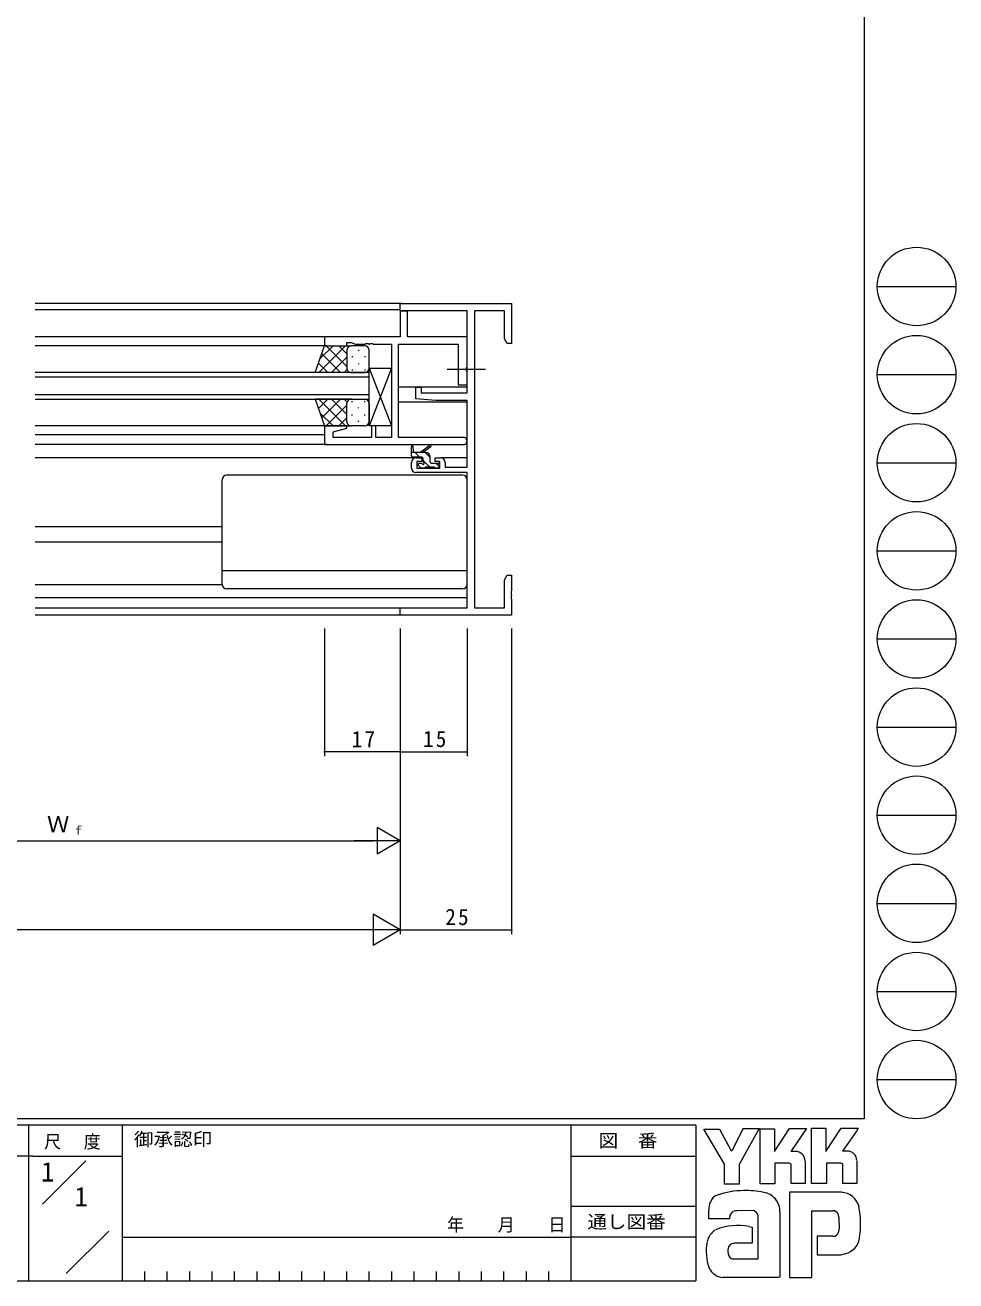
# Model space of a CAD drawing. Units: millimetres on the paper. Extents: x -420 to 373, y -297 to 267.
# Drawn here: x 163.9 to 372.9, y -297 to -14.9 of the extents above; entities that cross this region are included whole.
import ezdxf
from ezdxf.enums import TextEntityAlignment as Align

# ---------------------------------------------------------------- set-up
doc = ezdxf.new("R2010")
doc.units = ezdxf.units.MM
doc.linetypes.add('CHAIN2', pattern=[12, 9, -1, 1, -1])
for name, color, linetype, lineweight in [('0-1_YKK_ZWAK', 7, 'Continuous', 9), ('0-3_YKK_12', 2, 'Continuous', 9), ('0-4_YKK_D', 6, 'Continuous', 9), ('0-6_YKK_13', 4, 'Continuous', 9), ('0-7_YKK_11', 7, 'Continuous', 9)]:
    doc.layers.add(name, color=color, linetype=linetype, lineweight=lineweight)
doc.layers.add('0-2_USER1', color=3, linetype='Continuous')
doc.styles.add('ＭＳ ゴシック', font='')
doc.styles.get('ＭＳ ゴシック').set_extended_font_data('MS Gothic')

msp = doc.modelspace()

# ---------------------------------------------------------------- linework, layer by layer
at = {"layer": '0-1_YKK_ZWAK'}
for p, q in [((352.3, 264.4), (352.3, -260.6)), ((355.276, -73.616), (372.916, -73.616)), ((355.276, -93.412), (372.916, -93.412)), ((355.276, -113.208), (372.916, -113.208)), ((355.276, -133.004), (372.916, -133.004)), ((355.276, -152.8), (372.916, -152.8)), ((355.276, -172.596), (372.916, -172.596)), ((355.276, -192.392), (372.916, -192.392)), ((355.276, -212.188), (372.916, -212.188)), ((355.276, -231.984), (372.916, -231.984)), ((355.276, -251.78), (372.916, -251.78)), ((352.3, -260.6), (-417.7, -260.6)), ((314.5, -262), (-417.7, -262)), ((164.7, -262), (164.7, -297)), ((185.7, -262), (185.7, -297)), ((286.5, -262), (286.5, -297)), ((314.5, -262), (314.5, -297)), ((316.337, -262.906), (319.851, -262.906)), ((320.932, -270.799), (316.337, -262.906)), ((325.136, -262.798), (322.581, -267.771)), ((328.96, -275.231), (328.96, -262.825)), ((340.474, -262.717), (343.745, -262.717)), ((340.474, -275.123), (340.474, -262.717)), ((347.178, -262.717), (350.962, -262.717)), ((350.583, -263.365), (347.461, -267.825)), ((350.962, -262.717), (350.583, -263.365)), ((336.879, -267.906), (335.84, -267.906)), ((348.501, -267.825), (347.461, -267.825)), ((165.684, -268.999), (97.5, -268.999)), ((165.684, -268.999), (185.7, -268.999)), ((167.87, -279.736), (177.564, -270.043)), ((286.5, -269), (314.5, -269)), ((335.474, -270.582), (332.284, -270.582)), ((339.042, -270.069), (339.042, -275.15)), ((343.88, -270.555), (343.88, -275.123)), ((347.069, -270.555), (343.88, -270.555)), ((347.502, -270.717), (347.069, -270.555)), ((347.502, -275.096), (347.502, -270.717)), ((350.664, -270.069), (350.664, -275.096)), ((343.88, -275.123), (340.474, -275.123)), ((347.502, -275.046), (347.553, -275.096)), ((350.664, -275.096), (347.502, -275.096)), ((347.124, -277.096), (335.528, -277.096)), ((335.528, -277.096), (335.528, -296.206)), ((286.5, -280.199), (314.5, -280.199)), ((317.418, -283.07), (317.418, -281.141)), ((327.446, -281.205), (323.748, -281.275)), ((333.42, -281.583), (333.42, -296.179)), ((340.555, -281.259), (345.204, -281.259)), ((340.555, -296.206), (340.555, -281.259)), ((322.067, -283.07), (317.418, -283.07)), ((328.527, -292.071), (328.527, -282.34)), ((346.673, -282.756), (346.691, -285.391)), ((173.172, -295.345), (182.696, -285.821)), ((185.7, -287.2), (286.5, -287.2)), ((314.5, -287.199), (286.5, -287.199)), ((341.772, -286.989), (341.772, -291.125)), ((345.313, -286.989), (341.772, -286.989)), ((327.176, -288.53), (323.181, -288.535)), ((322.905, -292.071), (328.527, -292.071)), ((328.095, -292.071), (328.446, -292.071)), ((328.527, -292.07), (328.528, -292.071)), ((341.772, -291.125), (347.097, -291.125)), ((347.097, -291.125), (348.178, -290.882)), ((190.74, -294.9), (190.74, -297)), ((195.78, -294.9), (195.78, -297)), ((200.82, -294.9), (200.82, -297)), ((205.86, -294.9), (205.86, -297)), ((210.9, -294.9), (210.9, -297)), ((215.94, -294.9), (215.94, -297)), ((220.98, -294.9), (220.98, -297)), ((226.02, -294.9), (226.02, -297)), ((231.06, -294.9), (231.06, -297)), ((236.1, -294.9), (236.1, -297)), ((241.14, -294.9), (241.14, -297)), ((246.18, -294.9), (246.18, -297)), ((251.22, -294.9), (251.22, -297)), ((256.26, -294.9), (256.26, -297)), ((261.3, -294.9), (261.3, -297)), ((266.34, -294.9), (266.34, -297)), ((271.38, -294.9), (271.38, -297)), ((276.42, -294.9), (276.42, -297)), ((281.46, -294.9), (281.46, -297)), ((333.42, -296.179), (333.095, -296.233)), ((-417.7, -297), (314.5, -297)), ((322.067, -296.26), (320.58, -296.26)), ((333.095, -296.233), (322.067, -296.26))]:
    msp.add_line(p, q, dxfattribs=at)
for points in [[(319.851, -262.906), (322.364, -267.609), (322.581, -267.771)], [(325.136, -262.798), (328.762, -262.798), (324.229, -270.826)], [(328.96, -262.825), (332.176, -262.825), (332.176, -267.923), (335.555, -262.771)], [(335.555, -262.771), (339.38, -262.771), (335.84, -267.906)], [(343.745, -262.717), (343.745, -267.908), (347.178, -262.717)], [(324.229, -270.826), (324.229, -275.258), (320.932, -275.258), (320.932, -270.799)], [(332.284, -270.582), (332.284, -275.231), (328.96, -275.231)], [(339.042, -275.15), (335.906, -275.15), (335.906, -270.744), (335.474, -270.582)], [(326.473, -284.773), (327.176, -284.935), (327.176, -288.53)], [(335.528, -296.206), (339.772, -296.206), (340.555, -296.206)]]:
    msp.add_lwpolyline(points, dxfattribs=at)
for centre in [(364.096, -73.616), (364.096, -93.412), (364.096, -113.208), (364.096, -133.004), (364.096, -152.8), (364.096, -172.596), (364.096, -192.392), (364.096, -212.188), (364.096, -231.984), (364.096, -251.78)]:
    msp.add_circle(centre, 8.82, dxfattribs=at)
for centre, radius, start, end in [((336.879, -270.069), 2.163, 0.00165, 89.99603), ((348.501, -269.988), 2.163, 0.00165, 89.99603), ((320.106, -280.055), 2.444, 109.02126, 161.51263), ((325.222, -294.401), 17.68, 89.89165, 109.30847), ((325.741, -297.463), 20.748, 78.78009, 91.46938), ((329.03, -281.496), 4.449, 40.66422, 80.31693), ((328.809, -281.485), 4.612, 358.78058, 38.76563), ((346.972, -281.44), 4.341, 14.44571, 87.08746), ((322.459, -281.166), 5.037, 158.41083, 179.71774), ((324.175, -283.007), 2.109, 138.46381, 181.71359), ((323.615, -282.971), 1.701, 85.50551, 126.78038), ((326.956, -282.754), 1.625, 14.75519, 72.44994), ((345.365, -282.479), 1.229, 16.43123, 96.91661), ((330.666, -284.187), 20.86, 350.99026, 10.67624), ((324.02, -297.854), 13.309, 79.38097, 112.05824), ((343.031, -283.208), 3.673, 4.93422, 17.03551), ((320.927, -288.927), 3.908, 121.8271, 169.08475), ((345.314, -285.684), 1.306, 269.95467, 342.90144), ((343.01, -285.041), 3.697, 343.6902, 354.75362), ((347.035, -286.745), 4.291, 285.4429, 349.90448), ((327.949, -290.395), 11.082, 168.76372, 199.80078), ((324.082, -290.328), 2.369, 171.08202, 216.71922), ((323.19, -289.979), 1.445, 90.33952, 178.03638), ((323.15, -290.565), 1.526, 230.97279, 260.7549), ((320.94, -292.443), 3.823, 207.31435, 263.59464)]:
    msp.add_arc(centre, radius, start, end, dxfattribs=at)
at = {"layer": '0-3_YKK_12'}
for p, q in [((248.478, -77.433), (166.178, -77.433)), ((248.178, -78.833), (166.178, -78.833)), ((231.478, -84.933), (166.178, -84.933)), ((231.678, -86.933), (166.178, -86.933)), ((241.178, -92.933), (166.178, -92.933)), ((241.178, -98.933), (241.178, -92.933)), ((166.178, -93.933), (241.178, -93.933)), ((241.178, -97.933), (166.178, -97.933)), ((263.178, -96.233), (247.808, -96.233)), ((166.178, -98.933), (241.178, -98.933)), ((263.178, -99.633), (247.808, -99.633)), ((231.678, -104.933), (166.178, -104.932)), ((231.178, -106.934), (166.178, -106.933)), ((231.678, -109.133), (166.178, -109.133)), ((251.678, -112.133), (166.178, -112.133)), ((263.178, -112.133), (257.278, -112.133)), ((208.178, -127.633), (166.178, -127.633)), ((208.178, -131.033), (166.178, -131.033)), ((263.178, -143.533), (166.178, -143.533)), ((166.178, -145.803), (262.878, -145.803)), ((248.478, -147.433), (166.178, -147.433))]:
    msp.add_line(p, q, dxfattribs=at)
at = {"layer": '0-4_YKK_D'}
for p, q in [((231.178, -150.433), (231.178, -179.133)), ((248.178, -150.433), (248.178, -179.133)), ((248.178, -150.433), (248.178, -199.133)), ((248.178, -150.433), (248.178, -179.133)), ((248.178, -150.433), (248.178, -219.133)), ((248.178, -150.433), (248.178, -219.133)), ((263.178, -150.433), (263.178, -179.133)), ((273.178, -150.433), (273.178, -219.133)), ((248.178, -178.133), (231.178, -178.133)), ((248.178, -178.133), (263.178, -178.133)), ((248.178, -198.133), (242.982, -195.133)), ((242.982, -195.133), (242.982, -201.133)), ((104.178, -198.133), (242.178, -198.133)), ((248.178, -198.133), (237.786, -198.133)), ((248.178, -198.133), (242.982, -201.133)), ((248.178, -218.133), (242.116, -214.633)), ((242.116, -214.633), (242.116, -221.633)), ((241.178, -218.133), (-84.822, -218.133)), ((248.178, -218.133), (236.054, -218.133)), ((248.178, -218.133), (242.116, -221.633)), ((248.178, -218.133), (273.178, -218.133))]:
    msp.add_line(p, q, dxfattribs=at)
for centre, start, end in [((231.178, -178.133), 0, 180), ((231.178, -178.133), 180, 0), ((248.178, -178.133), 0, 180), ((248.178, -178.133), 0, 180), ((248.178, -178.133), 180, 0), ((248.178, -178.133), 180, 0), ((263.178, -178.133), 0, 180), ((263.178, -178.133), 180, 0), ((273.178, -218.133), 0, 180), ((273.178, -218.133), 180, 0)]:
    msp.add_arc(centre, 0.106, start, end, dxfattribs=at)
at = {"layer": '0-6_YKK_13'}
for p, q in [((229.031, -92.935), (231.174, -86.935)), ((235.906, -86.935), (229.906, -92.935)), ((233.078, -86.935), (230.117, -89.896)), ((231.174, -86.935), (237.174, -86.935)), ((236.174, -91.555), (231.554, -86.935)), ((236.174, -88.727), (234.383, -86.935)), ((240.174, -86.935), (237.174, -86.935)), ((234.726, -92.935), (230.53, -88.739)), ((236.174, -89.495), (232.734, -92.935)), ((236.174, -87.935), (236.174, -91.535)), ((236.174, -88.335), (236.174, -91.935)), ((237.396, -89.27), (237.396, -89.47)), ((238.811, -87.855), (238.811, -88.055)), ((240.226, -89.27), (240.226, -89.47)), ((241.174, -91.935), (241.174, -87.935)), ((237.396, -92.935), (229.031, -92.935)), ((231.897, -92.935), (229.786, -90.823)), ((236.231, -92.267), (235.563, -92.935)), ((237.174, -92.935), (240.174, -92.935)), ((237.396, -92.3), (237.396, -92.5)), ((238.811, -90.885), (238.811, -91.085)), ((240.226, -92.3), (240.226, -92.5)), ((241.178, -91.933), (246.178, -104.933)), ((246.178, -91.933), (241.178, -104.933)), ((229.031, -98.933), (231.174, -104.933)), ((237.396, -98.933), (229.031, -98.933)), ((231.897, -98.933), (229.786, -101.045)), ((235.906, -104.933), (229.906, -98.933)), ((234.726, -98.933), (230.53, -103.129)), ((236.174, -100.313), (231.554, -104.933)), ((236.174, -102.373), (232.734, -98.933)), ((236.231, -99.601), (235.563, -98.933)), ((236.174, -103.533), (236.174, -99.933)), ((236.174, -103.933), (236.174, -100.333)), ((237.174, -98.933), (240.174, -98.933)), ((237.396, -99.568), (237.396, -99.368)), ((238.811, -100.983), (238.811, -100.783)), ((240.226, -99.568), (240.226, -99.368)), ((241.174, -99.933), (241.174, -103.933)), ((233.078, -104.933), (230.117, -101.972)), ((236.174, -103.141), (234.383, -104.933)), ((237.396, -102.598), (237.396, -102.398)), ((238.811, -104.013), (238.811, -103.813)), ((240.226, -102.598), (240.226, -102.398)), ((231.174, -104.933), (237.174, -104.933)), ((240.174, -104.933), (237.174, -104.933)), ((250.678, -111.633), (250.678, -109.634)), ((250.978, -109.807), (251.176, -110.933)), ((252.578, -110.933), (254.796, -109.25)), ((253.178, -110.933), (254.997, -109.532)), ((253.878, -110.933), (250.678, -110.933)), ((252.978, -111.933), (250.978, -111.933)), ((252.513, -111.933), (251.513, -110.933)), ((253.278, -112.872), (253.278, -112.233)), ((254.813, -114.233), (253.278, -112.698)), ((254.878, -112.052), (253.759, -110.933)), ((254.878, -113.033), (254.878, -111.933)), ((252.766, -114.345), (252.266, -113.845)), ((252.478, -113.333), (252.817, -113.333)), ((253.578, -114.433), (252.978, -114.433)), ((255.878, -114.233), (253.778, -114.233)), ((255.178, -113.333), (256.578, -113.333)), ((256.578, -114.433), (256.078, -114.433)), ((256.878, -114.052), (256.159, -113.333)), ((256.878, -113.633), (256.878, -114.133)), ((208.178, -140.533), (208.178, -117.033)), ((262.178, -116.033), (209.178, -116.033)), ((263.178, -140.533), (263.178, -117.033)), ((263.178, -137.493), (208.178, -137.493)), ((166.178, -140.533), (208.178, -140.533)), ((262.178, -141.533), (209.178, -141.533))]:
    msp.add_line(p, q, dxfattribs=at)
at = {"layer": '0-6_YKK_13', "linetype": 'CHAIN2'}
msp.add_line((267.308, -92.233), (258.678, -92.233), dxfattribs=at)
at = {"layer": '0-6_YKK_13'}
msp.add_lwpolyline([(241.178, -91.933), (246.178, -91.933), (246.178, -104.933), (241.178, -104.933)], close=True, dxfattribs=at)
for centre, radius, start, end in [((237.174, -87.935), 1, 89.99998, 179.99998), ((237.174, -87.935), 1, 89.99998, 179.99998), ((240.174, -87.935), 1, 359.99998, 89.99998), ((237.174, -91.935), 1, 179.99998, 269.99998), ((237.174, -91.935), 1, 179.99998, 269.99998), ((240.174, -91.935), 1, 269.99998, 359.99998), ((237.174, -99.933), 1, 89.99998, 179.99998), ((237.174, -99.933), 1, 89.99998, 179.99998), ((240.174, -99.933), 1, 359.99998, 89.99998), ((237.174, -103.933), 1, 179.99998, 269.99998), ((237.174, -103.933), 1, 179.99998, 269.99998), ((240.174, -103.933), 1, 269.99998, 359.99998), ((250.878, -109.634), 0.2, 300, 180), ((254.978, -109.333), 0.2, 275.58287, 155.58287), ((250.978, -111.633), 0.3, 180, 270), ((252.978, -112.233), 0.3, 0, 90), ((253.878, -111.933), 1, 0, 90), ((252.478, -113.633), 0.3, 90, 225), ((252.978, -114.133), 0.3, 225, 270), ((252.817, -113.633), 0.3, 33.05573, 90), ((253.278, -113.333), 0.25, 213.05573, 56.94426), ((253.578, -112.872), 0.3, 180, 236.94426), ((253.578, -114.233), 0.2, 270, 0), ((255.178, -113.033), 0.3, 180, 270), ((256.078, -114.233), 0.2, 180, 270), ((256.578, -113.633), 0.3, 0, 90), ((256.578, -114.133), 0.3, 270, 0), ((209.178, -117.033), 1, 90, 180), ((262.178, -117.033), 1, 0, 90), ((209.178, -140.533), 1, 180, 270), ((262.178, -140.533), 1, 270, 0)]:
    msp.add_arc(centre, radius, start, end, dxfattribs=at)
at = {"layer": '0-7_YKK_11'}
for p, q in [((231.178, -104.933), (231.178, -109.133)), ((231.178, -109.133), (262.363, -109.133)), ((250.678, -114.433), (250.678, -113.133))]:
    msp.add_line(p, q, dxfattribs=at)
for points in [[(258.278, -113.133), (258.278, -114.233), (263.178, -114.233), (263.178, -99.233), (256.178, -99.233), (251.678, -98.839), (251.678, -96.233), (252.878, -96.233), (252.878, -97.533), (263.178, -97.533), (263.178, -79.063), (248.178, -79.063), (248.178, -77.433), (273.178, -77.433), (273.178, -86.433), (272.178, -86.433), (271.548, -85.342), (271.548, -79.063), (264.808, -79.063)], [(262.363, -107.503), (247.808, -107.503), (247.808, -86.563), (261.178, -86.563), (261.178, -95.733), (263.178, -95.733), (263.178, -92.691), (263.058, -92.508), (263.058, -91.958), (263.178, -91.775), (263.178, -84.933), (249.808, -84.933), (249.808, -79.133), (248.178, -79.133), (248.178, -84.933), (231.178, -84.933), (231.178, -86.933), (236.178, -86.933), (236.178, -86.233), (237.178, -86.233), (238.084, -86.563), (240.22, -86.563), (240.403, -86.443), (240.953, -86.443), (241.136, -86.563), (241.22, -86.563), (241.403, -86.443), (241.953, -86.443), (242.136, -86.563), (246.178, -86.563), (246.178, -107.503), (242.678, -107.503), (242.678, -104.933), (241.678, -104.933), (241.678, -107.503), (233.078, -107.503), (233.078, -106.294), (236.207, -105.455), (236.138, -104.933), (231.178, -104.933)], [(264.808, -79.063), (264.808, -145.803), (271.548, -145.803), (271.548, -139.524), (272.178, -138.433), (273.178, -138.433), (273.178, -141.975), (273.058, -142.158), (273.058, -142.708), (273.178, -142.891), (273.178, -142.975), (273.058, -143.158), (273.058, -143.708), (273.178, -143.891), (273.178, -147.433), (248.178, -147.433), (248.178, -145.803), (263.178, -145.803), (263.178, -115.433), (251.678, -115.433)], [(251.678, -112.133), (252.978, -112.133), (252.978, -112.933), (251.878, -112.933), (251.878, -114.433), (257.078, -114.433), (257.078, -112.933), (255.978, -112.933), (255.978, -112.133), (257.278, -112.133)]]:
    msp.add_lwpolyline(points, dxfattribs=at)
for centre, radius, start, end in [((262.363, -108.318), 0.815, 269.99998, 90), ((251.678, -113.133), 1, 90, 179.99998), ((257.278, -113.133), 1, 0, 89.99998), ((251.678, -114.433), 1, 180, 269.99998)]:
    msp.add_arc(centre, radius, start, end, dxfattribs=at)

# ---------------------------------------------------------------- texts
at = {"layer": '0-1_YKK_ZWAK', "style": 'ＭＳ ゴシック', "width": 1.1}
for s, p in [('御承認印', (188.367, -267.533)), ('図\u3000番', (292.698, -267.862)), ('通し図番', (290.179, -286.085))]:
    msp.add_text(s, height=2.933, dxfattribs=at).set_placement(p, align=Align.BOTTOM_LEFT)
at = {"layer": '0-1_YKK_ZWAK', "char_height": 2.933, "attachment_point": 7, "style": 'ＭＳ ゴシック'}
for s, insert in [('\\T1.17;\\W0.95;尺\\~\\~度', (168.212, -267.537)), ('\\T1.2;\\W0.95;年\\~\\~\\~月\\~\\~\\~日', (258.676, -286.169))]:
    msp.add_mtext(s, dxfattribs=dict(at, insert=insert))
at = {"layer": '0-2_USER1', "style": 'ＭＳ ゴシック'}
for p in [(167.5, -275.999), (175.033, -281.599)]:
    msp.add_text('1', height=4.399, dxfattribs=at).set_placement(p, align=Align.BOTTOM_LEFT)
at = {"layer": '0-4_YKK_D', "color": 3, "style": 'ＭＳ ゴシック'}
msp.add_text('Ｗ', height=3.666, dxfattribs=at).set_placement((168.858, -197.333), align=Align.BOTTOM_LEFT)
at = {"layer": '0-4_YKK_D', "color": 4, "style": 'ＭＳ ゴシック'}
msp.add_text('ｆ', height=1.833, dxfattribs=at).set_placement((174.618, -197.333), align=Align.BOTTOM_LEFT)
at = {"layer": '0-4_YKK_D', "color": 3, "char_height": 3.666, "attachment_point": 7, "style": 'ＭＳ ゴシック'}
for s, insert in [('\\T1.21;\\W0.95;17', (237.278, -177.133)), ('\\T1.21;\\W0.95;15', (253.278, -177.133)), ('\\T1.21;\\W0.95;25', (258.278, -217.133))]:
    msp.add_mtext(s, dxfattribs=dict(at, insert=insert))

doc.saveas('drawing.dxf')
